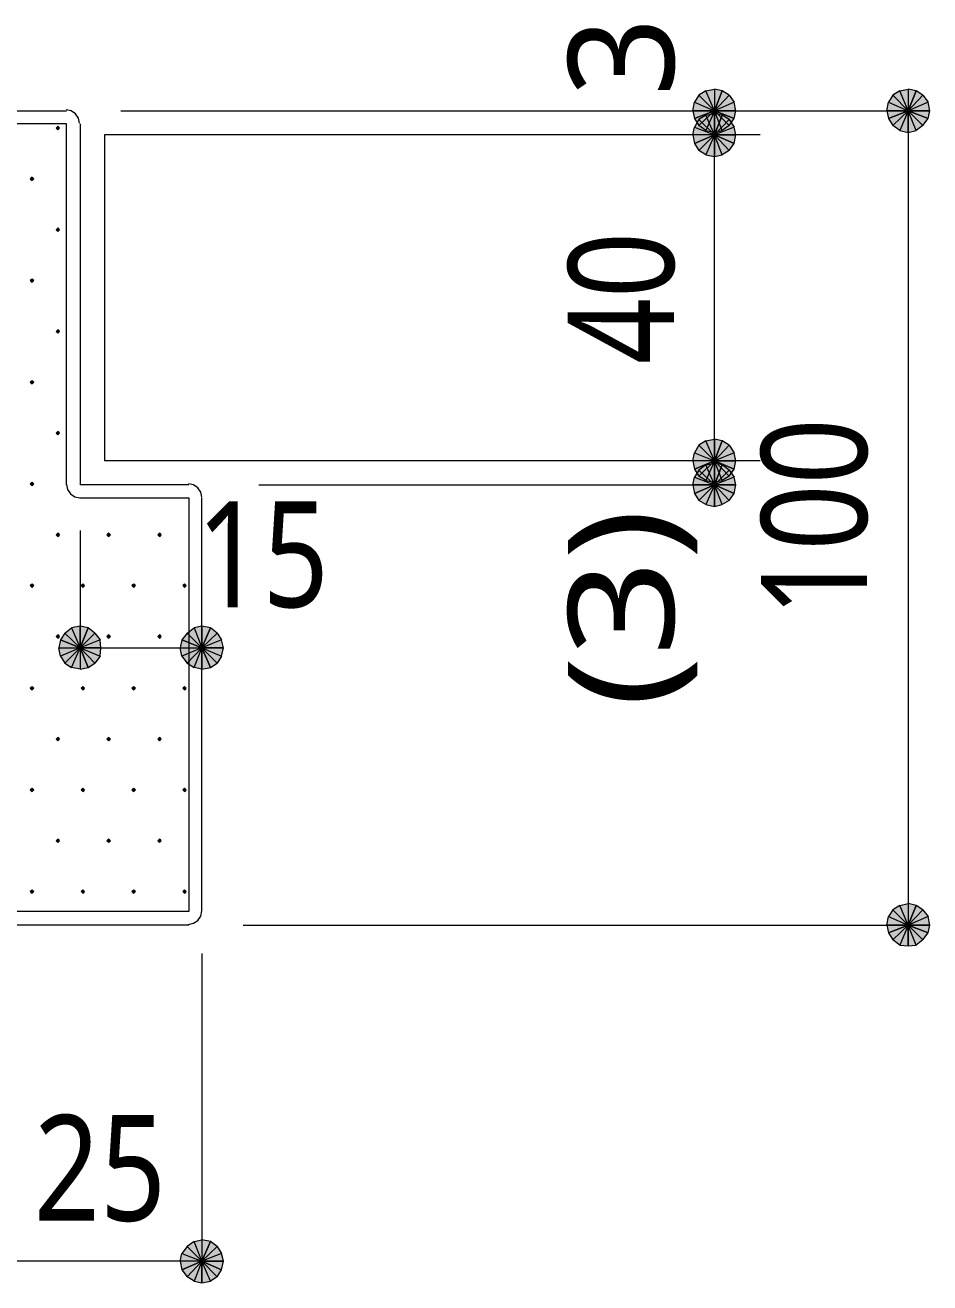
# Model space of a CAD drawing. Header units: millimetres. Extents: x 0 to 420, y 0 to 297.
# Drawn here: x 77.26 to 99.48, y 205.87 to 236.76 of the extents above; entities that cross this region are included whole.
import ezdxf
from ezdxf.enums import TextEntityAlignment as Align

# ---------------------------------------------------------------- set-up
doc = ezdxf.new("R2010")
doc.units = ezdxf.units.MM
doc.styles.add('kst32b', font='NotoSansJP-Variable.ttf')

msp = doc.modelspace()

# ---------------------------------------------------------------- hatches: boundary and pattern name
h = msp.add_hatch(color=7)
h.paths.add_polyline_path([(94.382, 235.14), (94.192, 235.183), (94.192, 234.654), (94.382, 235.14)])
h.paths.add_polyline_path([(94.192, 235.183), (94.192, 234.654), (93.98, 235.14), (94.192, 235.183)])
h.paths.add_polyline_path([(94.192, 234.654), (93.98, 235.14), (93.811, 235.035), (94.192, 234.654)])
h = msp.add_hatch(color=7)
h.paths.add_polyline_path([(94.721, 234.654), (94.679, 234.865), (94.192, 234.654), (94.721, 234.654)])
h.paths.add_polyline_path([(94.679, 234.865), (94.192, 234.654), (94.552, 235.035), (94.679, 234.865)])
h.paths.add_polyline_path([(94.192, 234.654), (94.552, 235.035), (94.382, 235.14), (94.192, 234.654)])
h = msp.add_hatch(color=7)
h.paths.add_polyline_path([(99.145, 235.14), (98.954, 235.183), (98.954, 234.654), (99.145, 235.14)])
h.paths.add_polyline_path([(98.954, 235.183), (98.954, 234.654), (98.743, 235.14), (98.954, 235.183)])
h.paths.add_polyline_path([(98.954, 234.654), (98.743, 235.14), (98.573, 235.035), (98.954, 234.654)])
h = msp.add_hatch(color=7)
h.paths.add_polyline_path([(99.483, 234.654), (99.441, 234.865), (98.954, 234.654), (99.483, 234.654)])
h.paths.add_polyline_path([(99.441, 234.865), (98.954, 234.654), (99.314, 235.035), (99.441, 234.865)])
h.paths.add_polyline_path([(98.954, 234.654), (99.314, 235.035), (99.145, 235.14), (98.954, 234.654)])
h = msp.add_hatch(color=7)
h.paths.add_polyline_path([(93.811, 235.035), (93.705, 234.865), (94.192, 234.654), (93.811, 235.035)])
h.paths.add_polyline_path([(93.705, 234.865), (94.192, 234.654), (93.662, 234.654), (93.705, 234.865)])
h.paths.add_polyline_path([(94.192, 234.654), (93.662, 234.654), (93.705, 234.463), (94.192, 234.654)])
h = msp.add_hatch(color=7)
h.paths.add_polyline_path([(98.573, 235.035), (98.467, 234.865), (98.954, 234.654), (98.573, 235.035)])
h.paths.add_polyline_path([(98.467, 234.865), (98.954, 234.654), (98.425, 234.654), (98.467, 234.865)])
h.paths.add_polyline_path([(98.954, 234.654), (98.425, 234.654), (98.467, 234.463), (98.954, 234.654)])
h = msp.add_hatch(color=7)
h.paths.add_polyline_path([(93.705, 234.463), (93.811, 234.294), (94.192, 234.654), (93.705, 234.463)])
h.paths.add_polyline_path([(93.811, 234.294), (94.192, 234.654), (93.98, 234.167), (93.811, 234.294)])
h.paths.add_polyline_path([(94.192, 234.654), (93.98, 234.167), (94.192, 234.124), (94.192, 234.654)])
h = msp.add_hatch(color=7)
h.paths.add_polyline_path([(94.382, 234.548), (94.192, 234.59), (94.192, 234.061), (94.382, 234.548)])
h.paths.add_polyline_path([(94.192, 234.59), (94.192, 234.061), (93.98, 234.548), (94.192, 234.59)])
h.paths.add_polyline_path([(94.192, 234.061), (93.98, 234.548), (93.811, 234.442), (94.192, 234.061)])
h = msp.add_hatch(color=7)
h.paths.add_polyline_path([(94.192, 234.124), (94.382, 234.167), (94.192, 234.654), (94.192, 234.124)])
h.paths.add_polyline_path([(94.382, 234.167), (94.192, 234.654), (94.552, 234.294), (94.382, 234.167)])
h.paths.add_polyline_path([(94.192, 234.654), (94.552, 234.294), (94.679, 234.463), (94.192, 234.654)])
for points in [[(94.679, 234.463), (94.721, 234.654), (94.192, 234.654), (94.679, 234.463)], [(99.441, 234.463), (99.483, 234.654), (98.954, 234.654), (99.441, 234.463)], [(78.063, 234.273), (78.042, 234.251), (78.02, 234.23), (78.042, 234.209), (78.063, 234.188), (78.084, 234.209), (78.105, 234.23), (78.084, 234.251), (78.063, 234.273)], [(94.679, 233.849), (94.721, 234.061), (94.192, 234.061), (94.679, 233.849)], [(77.428, 233.024), (77.407, 233.003), (77.385, 232.981), (77.407, 232.96), (77.428, 232.939), (77.449, 232.96), (77.47, 232.981), (77.449, 233.003), (77.428, 233.024)], [(78.063, 231.775), (78.042, 231.754), (78.02, 231.733), (78.042, 231.712), (78.063, 231.69), (78.084, 231.712), (78.105, 231.733), (78.084, 231.754), (78.063, 231.775)], [(77.428, 230.526), (77.407, 230.505), (77.385, 230.484), (77.407, 230.463), (77.428, 230.441), (77.449, 230.463), (77.47, 230.484), (77.449, 230.505), (77.428, 230.526)], [(78.063, 229.277), (78.042, 229.256), (78.02, 229.235), (78.042, 229.214), (78.063, 229.193), (78.084, 229.214), (78.105, 229.235), (78.084, 229.256), (78.063, 229.277)], [(77.428, 228.029), (77.407, 228.007), (77.385, 227.986), (77.407, 227.965), (77.428, 227.944), (77.449, 227.965), (77.47, 227.986), (77.449, 228.007), (77.428, 228.029)], [(78.063, 226.78), (78.042, 226.758), (78.02, 226.737), (78.042, 226.716), (78.063, 226.695), (78.084, 226.716), (78.105, 226.737), (78.084, 226.758), (78.063, 226.78)], [(94.679, 225.848), (94.721, 226.06), (94.192, 226.06), (94.679, 225.848)], [(77.428, 225.531), (77.407, 225.51), (77.385, 225.488), (77.407, 225.467), (77.428, 225.446), (77.449, 225.467), (77.47, 225.488), (77.449, 225.51), (77.428, 225.531)], [(94.679, 225.256), (94.721, 225.467), (94.192, 225.467), (94.679, 225.256)], [(78.063, 224.282), (78.042, 224.261), (78.02, 224.24), (78.042, 224.218), (78.063, 224.197), (78.084, 224.218), (78.105, 224.24), (78.084, 224.261), (78.063, 224.282)], [(79.312, 224.282), (79.29, 224.261), (79.269, 224.24), (79.29, 224.218), (79.312, 224.197), (79.333, 224.218), (79.354, 224.24), (79.333, 224.261), (79.312, 224.282)], [(80.56, 224.282), (80.539, 224.261), (80.518, 224.24), (80.539, 224.218), (80.56, 224.197), (80.582, 224.218), (80.603, 224.24), (80.582, 224.261), (80.56, 224.282)], [(77.428, 223.033), (77.407, 223.012), (77.385, 222.991), (77.407, 222.97), (77.428, 222.948), (77.449, 222.97), (77.47, 222.991), (77.449, 223.012), (77.428, 223.033)], [(78.677, 223.033), (78.655, 223.012), (78.634, 222.991), (78.655, 222.97), (78.677, 222.948), (78.698, 222.97), (78.719, 222.991), (78.698, 223.012), (78.677, 223.033)], [(79.925, 223.033), (79.904, 223.012), (79.883, 222.991), (79.904, 222.97), (79.925, 222.948), (79.946, 222.97), (79.968, 222.991), (79.946, 223.012), (79.925, 223.033)], [(81.174, 223.033), (81.153, 223.012), (81.132, 222.991), (81.153, 222.97), (81.174, 222.948), (81.195, 222.97), (81.217, 222.991), (81.195, 223.012), (81.174, 223.033)], [(78.804, 221.954), (78.613, 221.996), (78.613, 221.467), (78.804, 221.954)], [(81.809, 221.954), (81.598, 221.996), (81.598, 221.467), (81.809, 221.954)], [(78.063, 221.784), (78.042, 221.763), (78.02, 221.742), (78.042, 221.721), (78.063, 221.7), (78.084, 221.721), (78.105, 221.742), (78.084, 221.763), (78.063, 221.784)], [(79.312, 221.784), (79.29, 221.763), (79.269, 221.742), (79.29, 221.721), (79.312, 221.7), (79.333, 221.721), (79.354, 221.742), (79.333, 221.763), (79.312, 221.784)], [(80.56, 221.784), (80.539, 221.763), (80.518, 221.742), (80.539, 221.721), (80.56, 221.7), (80.582, 221.721), (80.603, 221.742), (80.582, 221.763), (80.56, 221.784)], [(77.428, 220.514), (77.407, 220.493), (77.385, 220.472), (77.407, 220.451), (77.428, 220.43), (77.449, 220.451), (77.47, 220.472), (77.449, 220.493), (77.428, 220.514)], [(78.677, 220.514), (78.655, 220.493), (78.634, 220.472), (78.655, 220.451), (78.677, 220.43), (78.698, 220.451), (78.719, 220.472), (78.698, 220.493), (78.677, 220.514)], [(79.925, 220.514), (79.904, 220.493), (79.883, 220.472), (79.904, 220.451), (79.925, 220.43), (79.946, 220.451), (79.968, 220.472), (79.946, 220.493), (79.925, 220.514)], [(81.174, 220.514), (81.153, 220.493), (81.132, 220.472), (81.153, 220.451), (81.174, 220.43), (81.195, 220.451), (81.217, 220.472), (81.195, 220.493), (81.174, 220.514)], [(78.063, 219.265), (78.042, 219.244), (78.02, 219.223), (78.042, 219.202), (78.063, 219.181), (78.084, 219.202), (78.105, 219.223), (78.084, 219.244), (78.063, 219.265)], [(79.312, 219.265), (79.29, 219.244), (79.269, 219.223), (79.29, 219.202), (79.312, 219.181), (79.333, 219.202), (79.354, 219.223), (79.333, 219.244), (79.312, 219.265)], [(80.56, 219.265), (80.539, 219.244), (80.518, 219.223), (80.539, 219.202), (80.56, 219.181), (80.582, 219.202), (80.603, 219.223), (80.582, 219.244), (80.56, 219.265)], [(77.428, 218.017), (77.407, 217.996), (77.385, 217.974), (77.407, 217.953), (77.428, 217.932), (77.449, 217.953), (77.47, 217.974), (77.449, 217.996), (77.428, 218.017)], [(78.677, 218.017), (78.655, 217.996), (78.634, 217.974), (78.655, 217.953), (78.677, 217.932), (78.698, 217.953), (78.719, 217.974), (78.698, 217.996), (78.677, 218.017)], [(79.925, 218.017), (79.904, 217.996), (79.883, 217.974), (79.904, 217.953), (79.925, 217.932), (79.946, 217.953), (79.968, 217.974), (79.946, 217.996), (79.925, 218.017)], [(81.174, 218.017), (81.153, 217.996), (81.132, 217.974), (81.153, 217.953), (81.174, 217.932), (81.195, 217.953), (81.217, 217.974), (81.195, 217.996), (81.174, 218.017)], [(78.063, 216.768), (78.042, 216.747), (78.02, 216.725), (78.042, 216.704), (78.063, 216.683), (78.084, 216.704), (78.105, 216.725), (78.084, 216.747), (78.063, 216.768)], [(79.312, 216.768), (79.29, 216.747), (79.269, 216.725), (79.29, 216.704), (79.312, 216.683), (79.333, 216.704), (79.354, 216.725), (79.333, 216.747), (79.312, 216.768)], [(80.56, 216.768), (80.539, 216.747), (80.518, 216.725), (80.539, 216.704), (80.56, 216.683), (80.582, 216.704), (80.603, 216.725), (80.582, 216.747), (80.56, 216.768)], [(77.428, 215.519), (77.407, 215.498), (77.385, 215.477), (77.407, 215.455), (77.428, 215.434), (77.449, 215.455), (77.47, 215.477), (77.449, 215.498), (77.428, 215.519)], [(78.677, 215.519), (78.655, 215.498), (78.634, 215.477), (78.655, 215.455), (78.677, 215.434), (78.698, 215.455), (78.719, 215.477), (78.698, 215.498), (78.677, 215.519)], [(79.925, 215.519), (79.904, 215.498), (79.883, 215.477), (79.904, 215.455), (79.925, 215.434), (79.946, 215.455), (79.968, 215.477), (79.946, 215.498), (79.925, 215.519)], [(81.174, 215.519), (81.153, 215.498), (81.132, 215.477), (81.153, 215.455), (81.174, 215.434), (81.195, 215.455), (81.217, 215.477), (81.195, 215.498), (81.174, 215.519)], [(99.441, 214.461), (99.483, 214.651), (98.954, 214.651), (99.441, 214.461)], [(82.084, 206.184), (82.127, 206.396), (81.598, 206.396), (82.084, 206.184)]]:
    msp.add_hatch(color=7).paths.add_polyline_path(points)
h = msp.add_hatch(color=7)
h.paths.add_polyline_path([(94.721, 234.061), (94.679, 234.251), (94.192, 234.061), (94.721, 234.061)])
h.paths.add_polyline_path([(94.679, 234.251), (94.192, 234.061), (94.552, 234.442), (94.679, 234.251)])
h.paths.add_polyline_path([(94.192, 234.061), (94.552, 234.442), (94.382, 234.548), (94.192, 234.061)])
h = msp.add_hatch(color=7)
h.paths.add_polyline_path([(98.467, 234.463), (98.573, 234.294), (98.954, 234.654), (98.467, 234.463)])
h.paths.add_polyline_path([(98.573, 234.294), (98.954, 234.654), (98.743, 234.167), (98.573, 234.294)])
h.paths.add_polyline_path([(98.954, 234.654), (98.743, 234.167), (98.954, 234.124), (98.954, 234.654)])
h = msp.add_hatch(color=7)
h.paths.add_polyline_path([(98.954, 234.124), (99.145, 234.167), (98.954, 234.654), (98.954, 234.124)])
h.paths.add_polyline_path([(99.145, 234.167), (98.954, 234.654), (99.314, 234.294), (99.145, 234.167)])
h.paths.add_polyline_path([(98.954, 234.654), (99.314, 234.294), (99.441, 234.463), (98.954, 234.654)])
h = msp.add_hatch(color=7)
h.paths.add_polyline_path([(93.811, 234.442), (93.705, 234.251), (94.192, 234.061), (93.811, 234.442)])
h.paths.add_polyline_path([(93.705, 234.251), (94.192, 234.061), (93.662, 234.061), (93.705, 234.251)])
h.paths.add_polyline_path([(94.192, 234.061), (93.662, 234.061), (93.705, 233.849), (94.192, 234.061)])
h = msp.add_hatch(color=7)
h.paths.add_polyline_path([(93.705, 233.849), (93.811, 233.68), (94.192, 234.061), (93.705, 233.849)])
h.paths.add_polyline_path([(93.811, 233.68), (94.192, 234.061), (93.98, 233.574), (93.811, 233.68)])
h.paths.add_polyline_path([(94.192, 234.061), (93.98, 233.574), (94.192, 233.532), (94.192, 234.061)])
h = msp.add_hatch(color=7)
h.paths.add_polyline_path([(94.192, 233.532), (94.382, 233.574), (94.192, 234.061), (94.192, 233.532)])
h.paths.add_polyline_path([(94.382, 233.574), (94.192, 234.061), (94.552, 233.68), (94.382, 233.574)])
h.paths.add_polyline_path([(94.192, 234.061), (94.552, 233.68), (94.679, 233.849), (94.192, 234.061)])
h = msp.add_hatch(color=7)
h.paths.add_polyline_path([(93.811, 226.441), (93.705, 226.25), (94.192, 226.06), (93.811, 226.441)])
h.paths.add_polyline_path([(93.705, 226.25), (94.192, 226.06), (93.662, 226.06), (93.705, 226.25)])
h.paths.add_polyline_path([(94.192, 226.06), (93.662, 226.06), (93.705, 225.848), (94.192, 226.06)])
h = msp.add_hatch(color=7)
h.paths.add_polyline_path([(94.382, 226.547), (94.192, 226.589), (94.192, 226.06), (94.382, 226.547)])
h.paths.add_polyline_path([(94.192, 226.589), (94.192, 226.06), (93.98, 226.547), (94.192, 226.589)])
h.paths.add_polyline_path([(94.192, 226.06), (93.98, 226.547), (93.811, 226.441), (94.192, 226.06)])
h = msp.add_hatch(color=7)
h.paths.add_polyline_path([(94.721, 226.06), (94.679, 226.25), (94.192, 226.06), (94.721, 226.06)])
h.paths.add_polyline_path([(94.679, 226.25), (94.192, 226.06), (94.552, 226.441), (94.679, 226.25)])
h.paths.add_polyline_path([(94.192, 226.06), (94.552, 226.441), (94.382, 226.547), (94.192, 226.06)])
h = msp.add_hatch(color=7)
h.paths.add_polyline_path([(93.811, 225.827), (93.705, 225.658), (94.192, 225.467), (93.811, 225.827)])
h.paths.add_polyline_path([(93.705, 225.658), (94.192, 225.467), (93.662, 225.467), (93.705, 225.658)])
h.paths.add_polyline_path([(94.192, 225.467), (93.662, 225.467), (93.705, 225.256), (94.192, 225.467)])
h = msp.add_hatch(color=7)
h.paths.add_polyline_path([(93.705, 225.848), (93.811, 225.679), (94.192, 226.06), (93.705, 225.848)])
h.paths.add_polyline_path([(93.811, 225.679), (94.192, 226.06), (93.98, 225.573), (93.811, 225.679)])
h.paths.add_polyline_path([(94.192, 226.06), (93.98, 225.573), (94.192, 225.531), (94.192, 226.06)])
h = msp.add_hatch(color=7)
h.paths.add_polyline_path([(94.382, 225.954), (94.192, 225.996), (94.192, 225.467), (94.382, 225.954)])
h.paths.add_polyline_path([(94.192, 225.996), (94.192, 225.467), (93.98, 225.954), (94.192, 225.996)])
h.paths.add_polyline_path([(94.192, 225.467), (93.98, 225.954), (93.811, 225.827), (94.192, 225.467)])
h = msp.add_hatch(color=7)
h.paths.add_polyline_path([(94.192, 225.531), (94.382, 225.573), (94.192, 226.06), (94.192, 225.531)])
h.paths.add_polyline_path([(94.382, 225.573), (94.192, 226.06), (94.552, 225.679), (94.382, 225.573)])
h.paths.add_polyline_path([(94.192, 226.06), (94.552, 225.679), (94.679, 225.848), (94.192, 226.06)])
h = msp.add_hatch(color=7)
h.paths.add_polyline_path([(94.721, 225.467), (94.679, 225.658), (94.192, 225.467), (94.721, 225.467)])
h.paths.add_polyline_path([(94.679, 225.658), (94.192, 225.467), (94.552, 225.827), (94.679, 225.658)])
h.paths.add_polyline_path([(94.192, 225.467), (94.552, 225.827), (94.382, 225.954), (94.192, 225.467)])
h = msp.add_hatch(color=7)
h.paths.add_polyline_path([(93.705, 225.256), (93.811, 225.086), (94.192, 225.467), (93.705, 225.256)])
h.paths.add_polyline_path([(93.811, 225.086), (94.192, 225.467), (93.98, 224.98), (93.811, 225.086)])
h.paths.add_polyline_path([(94.192, 225.467), (93.98, 224.98), (94.192, 224.938), (94.192, 225.467)])
h = msp.add_hatch(color=7)
h.paths.add_polyline_path([(94.192, 224.938), (94.382, 224.98), (94.192, 225.467), (94.192, 224.938)])
h.paths.add_polyline_path([(94.382, 224.98), (94.192, 225.467), (94.552, 225.086), (94.382, 224.98)])
h.paths.add_polyline_path([(94.192, 225.467), (94.552, 225.086), (94.679, 225.256), (94.192, 225.467)])
h = msp.add_hatch(color=7)
h.paths.add_polyline_path([(78.613, 221.996), (78.401, 221.954), (78.613, 221.467), (78.613, 221.996)])
h.paths.add_polyline_path([(78.401, 221.954), (78.613, 221.467), (78.232, 221.827), (78.401, 221.954)])
h.paths.add_polyline_path([(78.613, 221.467), (78.232, 221.827), (78.126, 221.657), (78.613, 221.467)])
h = msp.add_hatch(color=7)
h.paths.add_polyline_path([(79.121, 221.467), (79.1, 221.657), (78.613, 221.467), (79.121, 221.467)])
h.paths.add_polyline_path([(79.1, 221.657), (78.613, 221.467), (78.973, 221.827), (79.1, 221.657)])
h.paths.add_polyline_path([(78.613, 221.467), (78.973, 221.827), (78.804, 221.954), (78.613, 221.467)])
h = msp.add_hatch(color=7)
h.paths.add_polyline_path([(81.598, 221.996), (81.407, 221.954), (81.598, 221.467), (81.598, 221.996)])
h.paths.add_polyline_path([(81.407, 221.954), (81.598, 221.467), (81.238, 221.827), (81.407, 221.954)])
h.paths.add_polyline_path([(81.598, 221.467), (81.238, 221.827), (81.111, 221.657), (81.598, 221.467)])
h = msp.add_hatch(color=7)
h.paths.add_polyline_path([(82.127, 221.467), (82.084, 221.657), (81.598, 221.467), (82.127, 221.467)])
h.paths.add_polyline_path([(82.084, 221.657), (81.598, 221.467), (81.979, 221.827), (82.084, 221.657)])
h.paths.add_polyline_path([(81.598, 221.467), (81.979, 221.827), (81.809, 221.954), (81.598, 221.467)])
h = msp.add_hatch(color=7)
h.paths.add_polyline_path([(78.126, 221.657), (78.084, 221.467), (78.613, 221.467), (78.126, 221.657)])
h.paths.add_polyline_path([(78.084, 221.467), (78.613, 221.467), (78.126, 221.255), (78.084, 221.467)])
h.paths.add_polyline_path([(78.613, 221.467), (78.126, 221.255), (78.232, 221.086), (78.613, 221.467)])
h = msp.add_hatch(color=7)
h.paths.add_polyline_path([(81.111, 221.657), (81.068, 221.467), (81.598, 221.467), (81.111, 221.657)])
h.paths.add_polyline_path([(81.068, 221.467), (81.598, 221.467), (81.111, 221.255), (81.068, 221.467)])
h.paths.add_polyline_path([(81.598, 221.467), (81.111, 221.255), (81.238, 221.086), (81.598, 221.467)])
h = msp.add_hatch(color=7)
h.paths.add_polyline_path([(78.232, 221.086), (78.401, 220.98), (78.613, 221.467), (78.232, 221.086)])
h.paths.add_polyline_path([(78.401, 220.98), (78.613, 221.467), (78.613, 220.938), (78.401, 220.98)])
h.paths.add_polyline_path([(78.613, 221.467), (78.613, 220.938), (78.804, 220.98), (78.613, 221.467)])
h = msp.add_hatch(color=7)
h.paths.add_polyline_path([(78.804, 220.98), (78.973, 221.086), (78.613, 221.467), (78.804, 220.98)])
h.paths.add_polyline_path([(78.973, 221.086), (78.613, 221.467), (79.1, 221.255), (78.973, 221.086)])
h.paths.add_polyline_path([(78.613, 221.467), (79.1, 221.255), (79.121, 221.467), (78.613, 221.467)])
h = msp.add_hatch(color=7)
h.paths.add_polyline_path([(81.238, 221.086), (81.407, 220.98), (81.598, 221.467), (81.238, 221.086)])
h.paths.add_polyline_path([(81.407, 220.98), (81.598, 221.467), (81.598, 220.938), (81.407, 220.98)])
h.paths.add_polyline_path([(81.598, 221.467), (81.598, 220.938), (81.809, 220.98), (81.598, 221.467)])
h = msp.add_hatch(color=7)
h.paths.add_polyline_path([(81.809, 220.98), (81.979, 221.086), (81.598, 221.467), (81.809, 220.98)])
h.paths.add_polyline_path([(81.979, 221.086), (81.598, 221.467), (82.084, 221.255), (81.979, 221.086)])
h.paths.add_polyline_path([(81.598, 221.467), (82.084, 221.255), (82.127, 221.467), (81.598, 221.467)])
h = msp.add_hatch(color=7)
h.paths.add_polyline_path([(98.573, 215.032), (98.467, 214.863), (98.954, 214.651), (98.573, 215.032)])
h.paths.add_polyline_path([(98.467, 214.863), (98.954, 214.651), (98.425, 214.651), (98.467, 214.863)])
h.paths.add_polyline_path([(98.954, 214.651), (98.425, 214.651), (98.467, 214.461), (98.954, 214.651)])
h = msp.add_hatch(color=7)
h.paths.add_polyline_path([(99.145, 215.138), (98.954, 215.18), (98.954, 214.651), (99.145, 215.138)])
h.paths.add_polyline_path([(98.954, 215.18), (98.954, 214.651), (98.743, 215.138), (98.954, 215.18)])
h.paths.add_polyline_path([(98.954, 214.651), (98.743, 215.138), (98.573, 215.032), (98.954, 214.651)])
h = msp.add_hatch(color=7)
h.paths.add_polyline_path([(99.483, 214.651), (99.441, 214.863), (98.954, 214.651), (99.483, 214.651)])
h.paths.add_polyline_path([(99.441, 214.863), (98.954, 214.651), (99.314, 215.032), (99.441, 214.863)])
h.paths.add_polyline_path([(98.954, 214.651), (99.314, 215.032), (99.145, 215.138), (98.954, 214.651)])
h = msp.add_hatch(color=7)
h.paths.add_polyline_path([(98.467, 214.461), (98.573, 214.291), (98.954, 214.651), (98.467, 214.461)])
h.paths.add_polyline_path([(98.573, 214.291), (98.954, 214.651), (98.743, 214.164), (98.573, 214.291)])
h.paths.add_polyline_path([(98.954, 214.651), (98.743, 214.164), (98.954, 214.143), (98.954, 214.651)])
h = msp.add_hatch(color=7)
h.paths.add_polyline_path([(98.954, 214.143), (99.145, 214.164), (98.954, 214.651), (98.954, 214.143)])
h.paths.add_polyline_path([(99.145, 214.164), (98.954, 214.651), (99.314, 214.291), (99.145, 214.164)])
h.paths.add_polyline_path([(98.954, 214.651), (99.314, 214.291), (99.441, 214.461), (98.954, 214.651)])
h = msp.add_hatch(color=7)
h.paths.add_polyline_path([(81.238, 206.756), (81.111, 206.587), (81.598, 206.396), (81.238, 206.756)])
h.paths.add_polyline_path([(81.111, 206.587), (81.598, 206.396), (81.068, 206.396), (81.111, 206.587)])
h.paths.add_polyline_path([(81.598, 206.396), (81.068, 206.396), (81.111, 206.184), (81.598, 206.396)])
h = msp.add_hatch(color=7)
h.paths.add_polyline_path([(81.809, 206.883), (81.598, 206.925), (81.598, 206.396), (81.809, 206.883)])
h.paths.add_polyline_path([(81.598, 206.925), (81.598, 206.396), (81.407, 206.883), (81.598, 206.925)])
h.paths.add_polyline_path([(81.598, 206.396), (81.407, 206.883), (81.238, 206.756), (81.598, 206.396)])
h = msp.add_hatch(color=7)
h.paths.add_polyline_path([(82.127, 206.396), (82.084, 206.587), (81.598, 206.396), (82.127, 206.396)])
h.paths.add_polyline_path([(82.084, 206.587), (81.598, 206.396), (81.979, 206.756), (82.084, 206.587)])
h.paths.add_polyline_path([(81.598, 206.396), (81.979, 206.756), (81.809, 206.883), (81.598, 206.396)])
h = msp.add_hatch(color=7)
h.paths.add_polyline_path([(81.111, 206.184), (81.238, 206.015), (81.598, 206.396), (81.111, 206.184)])
h.paths.add_polyline_path([(81.238, 206.015), (81.598, 206.396), (81.407, 205.909), (81.238, 206.015)])
h.paths.add_polyline_path([(81.598, 206.396), (81.407, 205.909), (81.598, 205.867), (81.598, 206.396)])
h = msp.add_hatch(color=7)
h.paths.add_polyline_path([(81.598, 205.867), (81.809, 205.909), (81.598, 206.396), (81.598, 205.867)])
h.paths.add_polyline_path([(81.809, 205.909), (81.598, 206.396), (81.979, 206.015), (81.809, 205.909)])
h.paths.add_polyline_path([(81.598, 206.396), (81.979, 206.015), (82.084, 206.184), (81.598, 206.396)])

# ---------------------------------------------------------------- linework, layer by layer
at = {"lineweight": 0}
for points in [[(94.192, 234.654), (93.98, 235.14), (93.811, 235.035)], [(94.192, 235.183), (94.192, 234.654), (93.98, 235.14)], [(94.382, 235.14), (94.192, 235.183), (94.192, 234.654)], [(94.192, 234.654), (94.552, 235.035), (94.382, 235.14)], [(98.954, 234.654), (98.743, 235.14), (98.573, 235.035)], [(98.954, 235.183), (98.954, 234.654), (98.743, 235.14)], [(99.145, 235.14), (98.954, 235.183), (98.954, 234.654)], [(98.954, 234.654), (99.314, 235.035), (99.145, 235.14)], [(93.705, 234.865), (94.192, 234.654), (93.662, 234.654)], [(93.811, 235.035), (93.705, 234.865), (94.192, 234.654)], [(94.679, 234.865), (94.192, 234.654), (94.552, 235.035)], [(94.721, 234.654), (94.679, 234.865), (94.192, 234.654)], [(98.467, 234.865), (98.954, 234.654), (98.425, 234.654)], [(98.573, 235.035), (98.467, 234.865), (98.954, 234.654)], [(99.441, 234.865), (98.954, 234.654), (99.314, 235.035)], [(99.483, 234.654), (99.441, 234.865), (98.954, 234.654)], [(94.192, 234.654), (93.662, 234.654), (93.705, 234.463)], [(93.705, 234.463), (93.811, 234.294), (94.192, 234.654)], [(93.811, 234.294), (94.192, 234.654), (93.98, 234.167)], [(94.192, 234.061), (93.98, 234.548), (93.811, 234.442)], [(94.192, 234.654), (93.98, 234.167), (94.192, 234.124)], [(94.192, 234.59), (94.192, 234.061), (93.98, 234.548)], [(94.192, 234.124), (94.382, 234.167), (94.192, 234.654)], [(94.382, 234.167), (94.192, 234.654), (94.552, 234.294)], [(94.192, 234.654), (94.552, 234.294), (94.679, 234.463)], [(94.679, 234.463), (94.721, 234.654), (94.192, 234.654)], [(94.382, 234.548), (94.192, 234.59), (94.192, 234.061)], [(94.192, 234.061), (94.552, 234.442), (94.382, 234.548)], [(98.954, 234.654), (98.425, 234.654), (98.467, 234.463)], [(98.467, 234.463), (98.573, 234.294), (98.954, 234.654)], [(98.573, 234.294), (98.954, 234.654), (98.743, 234.167)], [(98.954, 234.654), (98.743, 234.167), (98.954, 234.124)], [(98.954, 234.124), (99.145, 234.167), (98.954, 234.654)], [(99.145, 234.167), (98.954, 234.654), (99.314, 234.294)], [(98.954, 234.654), (99.314, 234.294), (99.441, 234.463)], [(99.441, 234.463), (99.483, 234.654), (98.954, 234.654)], [(78.063, 234.273), (78.042, 234.251), (78.02, 234.23), (78.042, 234.209), (78.063, 234.188), (78.084, 234.209), (78.105, 234.23), (78.084, 234.251)], [(93.705, 234.251), (94.192, 234.061), (93.662, 234.061)], [(93.811, 234.442), (93.705, 234.251), (94.192, 234.061)], [(94.679, 234.251), (94.192, 234.061), (94.552, 234.442)], [(94.721, 234.061), (94.679, 234.251), (94.192, 234.061)], [(94.192, 234.061), (93.662, 234.061), (93.705, 233.849)], [(93.705, 233.849), (93.811, 233.68), (94.192, 234.061)], [(93.811, 233.68), (94.192, 234.061), (93.98, 233.574)], [(94.192, 234.061), (93.98, 233.574), (94.192, 233.532)], [(94.192, 233.532), (94.382, 233.574), (94.192, 234.061)], [(94.382, 233.574), (94.192, 234.061), (94.552, 233.68)], [(94.192, 234.061), (94.552, 233.68), (94.679, 233.849)], [(94.679, 233.849), (94.721, 234.061), (94.192, 234.061)], [(77.428, 233.024), (77.407, 233.003), (77.385, 232.981), (77.407, 232.96), (77.428, 232.939), (77.449, 232.96), (77.47, 232.981), (77.449, 233.003)], [(78.063, 231.775), (78.042, 231.754), (78.02, 231.733), (78.042, 231.712), (78.063, 231.69), (78.084, 231.712), (78.105, 231.733), (78.084, 231.754)], [(77.428, 230.526), (77.407, 230.505), (77.385, 230.484), (77.407, 230.463), (77.428, 230.441), (77.449, 230.463), (77.47, 230.484), (77.449, 230.505)], [(78.063, 229.277), (78.042, 229.256), (78.02, 229.235), (78.042, 229.214), (78.063, 229.193), (78.084, 229.214), (78.105, 229.235), (78.084, 229.256)], [(77.428, 228.029), (77.407, 228.007), (77.385, 227.986), (77.407, 227.965), (77.428, 227.944), (77.449, 227.965), (77.47, 227.986), (77.449, 228.007)], [(78.063, 226.78), (78.042, 226.758), (78.02, 226.737), (78.042, 226.716), (78.063, 226.695), (78.084, 226.716), (78.105, 226.737), (78.084, 226.758)], [(93.811, 226.441), (93.705, 226.25), (94.192, 226.06)], [(94.192, 226.06), (93.98, 226.547), (93.811, 226.441)], [(94.192, 226.589), (94.192, 226.06), (93.98, 226.547)], [(94.382, 226.547), (94.192, 226.589), (94.192, 226.06)], [(94.192, 226.06), (94.552, 226.441), (94.382, 226.547)], [(94.679, 226.25), (94.192, 226.06), (94.552, 226.441)], [(93.705, 226.25), (94.192, 226.06), (93.662, 226.06)], [(94.721, 226.06), (94.679, 226.25), (94.192, 226.06)], [(94.192, 226.06), (93.662, 226.06), (93.705, 225.848)], [(93.705, 225.848), (93.811, 225.679), (94.192, 226.06)], [(93.811, 225.827), (93.705, 225.658), (94.192, 225.467)], [(93.811, 225.679), (94.192, 226.06), (93.98, 225.573)], [(94.192, 225.467), (93.98, 225.954), (93.811, 225.827)], [(94.192, 226.06), (93.98, 225.573), (94.192, 225.531)], [(94.192, 225.996), (94.192, 225.467), (93.98, 225.954)], [(94.192, 225.531), (94.382, 225.573), (94.192, 226.06)], [(94.382, 225.573), (94.192, 226.06), (94.552, 225.679)], [(94.192, 226.06), (94.552, 225.679), (94.679, 225.848)], [(94.679, 225.848), (94.721, 226.06), (94.192, 226.06)], [(94.382, 225.954), (94.192, 225.996), (94.192, 225.467)], [(94.192, 225.467), (94.552, 225.827), (94.382, 225.954)], [(94.679, 225.658), (94.192, 225.467), (94.552, 225.827)], [(77.428, 225.531), (77.407, 225.51), (77.385, 225.488), (77.407, 225.467), (77.428, 225.446), (77.449, 225.467), (77.47, 225.488), (77.449, 225.51)], [(93.705, 225.658), (94.192, 225.467), (93.662, 225.467)], [(94.721, 225.467), (94.679, 225.658), (94.192, 225.467)], [(94.192, 225.467), (93.662, 225.467), (93.705, 225.256)], [(93.705, 225.256), (93.811, 225.086), (94.192, 225.467)], [(93.811, 225.086), (94.192, 225.467), (93.98, 224.98)], [(94.192, 225.467), (93.98, 224.98), (94.192, 224.938)], [(94.192, 224.938), (94.382, 224.98), (94.192, 225.467)], [(94.382, 224.98), (94.192, 225.467), (94.552, 225.086)], [(94.192, 225.467), (94.552, 225.086), (94.679, 225.256)], [(94.679, 225.256), (94.721, 225.467), (94.192, 225.467)], [(78.063, 224.282), (78.042, 224.261), (78.02, 224.24), (78.042, 224.218), (78.063, 224.197), (78.084, 224.218), (78.105, 224.24), (78.084, 224.261)], [(79.312, 224.282), (79.29, 224.261), (79.269, 224.24), (79.29, 224.218), (79.312, 224.197), (79.333, 224.218), (79.354, 224.24), (79.333, 224.261)], [(80.56, 224.282), (80.539, 224.261), (80.518, 224.24), (80.539, 224.218), (80.56, 224.197), (80.582, 224.218), (80.603, 224.24), (80.582, 224.261)], [(77.428, 223.033), (77.407, 223.012), (77.385, 222.991), (77.407, 222.97), (77.428, 222.948), (77.449, 222.97), (77.47, 222.991), (77.449, 223.012)], [(78.677, 223.033), (78.655, 223.012), (78.634, 222.991), (78.655, 222.97), (78.677, 222.948), (78.698, 222.97), (78.719, 222.991), (78.698, 223.012)], [(79.925, 223.033), (79.904, 223.012), (79.883, 222.991), (79.904, 222.97), (79.925, 222.948), (79.946, 222.97), (79.968, 222.991), (79.946, 223.012)], [(81.174, 223.033), (81.153, 223.012), (81.132, 222.991), (81.153, 222.97), (81.174, 222.948), (81.195, 222.97), (81.217, 222.991), (81.195, 223.012)], [(78.613, 221.467), (78.232, 221.827), (78.126, 221.657)], [(78.401, 221.954), (78.613, 221.467), (78.232, 221.827)], [(78.613, 221.996), (78.401, 221.954), (78.613, 221.467)], [(78.804, 221.954), (78.613, 221.996), (78.613, 221.467)], [(78.613, 221.467), (78.973, 221.827), (78.804, 221.954)], [(79.1, 221.657), (78.613, 221.467), (78.973, 221.827)], [(81.598, 221.467), (81.238, 221.827), (81.111, 221.657)], [(81.407, 221.954), (81.598, 221.467), (81.238, 221.827)], [(81.598, 221.996), (81.407, 221.954), (81.598, 221.467)], [(81.809, 221.954), (81.598, 221.996), (81.598, 221.467)], [(81.598, 221.467), (81.979, 221.827), (81.809, 221.954)], [(82.084, 221.657), (81.598, 221.467), (81.979, 221.827)], [(78.063, 221.784), (78.042, 221.763), (78.02, 221.742), (78.042, 221.721), (78.063, 221.7), (78.084, 221.721), (78.105, 221.742), (78.084, 221.763)], [(78.126, 221.657), (78.084, 221.467), (78.613, 221.467)], [(79.121, 221.467), (79.1, 221.657), (78.613, 221.467)], [(79.312, 221.784), (79.29, 221.763), (79.269, 221.742), (79.29, 221.721), (79.312, 221.7), (79.333, 221.721), (79.354, 221.742), (79.333, 221.763)], [(80.56, 221.784), (80.539, 221.763), (80.518, 221.742), (80.539, 221.721), (80.56, 221.7), (80.582, 221.721), (80.603, 221.742), (80.582, 221.763)], [(81.111, 221.657), (81.068, 221.467), (81.598, 221.467)], [(82.127, 221.467), (82.084, 221.657), (81.598, 221.467)], [(78.084, 221.467), (78.613, 221.467), (78.126, 221.255)], [(78.613, 221.467), (78.126, 221.255), (78.232, 221.086)], [(78.232, 221.086), (78.401, 220.98), (78.613, 221.467)], [(78.401, 220.98), (78.613, 221.467), (78.613, 220.938)], [(78.613, 221.467), (78.613, 220.938), (78.804, 220.98)], [(78.804, 220.98), (78.973, 221.086), (78.613, 221.467)], [(78.973, 221.086), (78.613, 221.467), (79.1, 221.255)], [(78.613, 221.467), (79.1, 221.255), (79.121, 221.467)], [(81.068, 221.467), (81.598, 221.467), (81.111, 221.255)], [(81.598, 221.467), (81.111, 221.255), (81.238, 221.086)], [(81.238, 221.086), (81.407, 220.98), (81.598, 221.467)], [(81.407, 220.98), (81.598, 221.467), (81.598, 220.938)], [(81.598, 221.467), (81.598, 220.938), (81.809, 220.98)], [(81.809, 220.98), (81.979, 221.086), (81.598, 221.467)], [(81.979, 221.086), (81.598, 221.467), (82.084, 221.255)], [(81.598, 221.467), (82.084, 221.255), (82.127, 221.467)], [(77.428, 220.514), (77.407, 220.493), (77.385, 220.472), (77.407, 220.451), (77.428, 220.43), (77.449, 220.451), (77.47, 220.472), (77.449, 220.493)], [(78.677, 220.514), (78.655, 220.493), (78.634, 220.472), (78.655, 220.451), (78.677, 220.43), (78.698, 220.451), (78.719, 220.472), (78.698, 220.493)], [(79.925, 220.514), (79.904, 220.493), (79.883, 220.472), (79.904, 220.451), (79.925, 220.43), (79.946, 220.451), (79.968, 220.472), (79.946, 220.493)], [(81.174, 220.514), (81.153, 220.493), (81.132, 220.472), (81.153, 220.451), (81.174, 220.43), (81.195, 220.451), (81.217, 220.472), (81.195, 220.493)], [(78.063, 219.265), (78.042, 219.244), (78.02, 219.223), (78.042, 219.202), (78.063, 219.181), (78.084, 219.202), (78.105, 219.223), (78.084, 219.244)], [(79.312, 219.265), (79.29, 219.244), (79.269, 219.223), (79.29, 219.202), (79.312, 219.181), (79.333, 219.202), (79.354, 219.223), (79.333, 219.244)], [(80.56, 219.265), (80.539, 219.244), (80.518, 219.223), (80.539, 219.202), (80.56, 219.181), (80.582, 219.202), (80.603, 219.223), (80.582, 219.244)], [(77.428, 218.017), (77.407, 217.996), (77.385, 217.974), (77.407, 217.953), (77.428, 217.932), (77.449, 217.953), (77.47, 217.974), (77.449, 217.996)], [(78.677, 218.017), (78.655, 217.996), (78.634, 217.974), (78.655, 217.953), (78.677, 217.932), (78.698, 217.953), (78.719, 217.974), (78.698, 217.996)], [(79.925, 218.017), (79.904, 217.996), (79.883, 217.974), (79.904, 217.953), (79.925, 217.932), (79.946, 217.953), (79.968, 217.974), (79.946, 217.996)], [(81.174, 218.017), (81.153, 217.996), (81.132, 217.974), (81.153, 217.953), (81.174, 217.932), (81.195, 217.953), (81.217, 217.974), (81.195, 217.996)], [(78.063, 216.768), (78.042, 216.747), (78.02, 216.725), (78.042, 216.704), (78.063, 216.683), (78.084, 216.704), (78.105, 216.725), (78.084, 216.747)], [(79.312, 216.768), (79.29, 216.747), (79.269, 216.725), (79.29, 216.704), (79.312, 216.683), (79.333, 216.704), (79.354, 216.725), (79.333, 216.747)], [(80.56, 216.768), (80.539, 216.747), (80.518, 216.725), (80.539, 216.704), (80.56, 216.683), (80.582, 216.704), (80.603, 216.725), (80.582, 216.747)], [(77.428, 215.519), (77.407, 215.498), (77.385, 215.477), (77.407, 215.455), (77.428, 215.434), (77.449, 215.455), (77.47, 215.477), (77.449, 215.498)], [(78.677, 215.519), (78.655, 215.498), (78.634, 215.477), (78.655, 215.455), (78.677, 215.434), (78.698, 215.455), (78.719, 215.477), (78.698, 215.498)], [(79.925, 215.519), (79.904, 215.498), (79.883, 215.477), (79.904, 215.455), (79.925, 215.434), (79.946, 215.455), (79.968, 215.477), (79.946, 215.498)], [(81.174, 215.519), (81.153, 215.498), (81.132, 215.477), (81.153, 215.455), (81.174, 215.434), (81.195, 215.455), (81.217, 215.477), (81.195, 215.498)], [(98.573, 215.032), (98.467, 214.863), (98.954, 214.651)], [(98.954, 214.651), (98.743, 215.138), (98.573, 215.032)], [(98.954, 215.18), (98.954, 214.651), (98.743, 215.138)], [(99.145, 215.138), (98.954, 215.18), (98.954, 214.651)], [(98.954, 214.651), (99.314, 215.032), (99.145, 215.138)], [(99.441, 214.863), (98.954, 214.651), (99.314, 215.032)], [(98.467, 214.863), (98.954, 214.651), (98.425, 214.651)], [(99.483, 214.651), (99.441, 214.863), (98.954, 214.651)], [(98.954, 214.651), (98.425, 214.651), (98.467, 214.461)], [(98.467, 214.461), (98.573, 214.291), (98.954, 214.651)], [(98.573, 214.291), (98.954, 214.651), (98.743, 214.164)], [(98.954, 214.651), (98.743, 214.164), (98.954, 214.143)], [(98.954, 214.143), (99.145, 214.164), (98.954, 214.651)], [(99.145, 214.164), (98.954, 214.651), (99.314, 214.291)], [(98.954, 214.651), (99.314, 214.291), (99.441, 214.461)], [(99.441, 214.461), (99.483, 214.651), (98.954, 214.651)], [(81.238, 206.756), (81.111, 206.587), (81.598, 206.396)], [(81.598, 206.396), (81.407, 206.883), (81.238, 206.756)], [(81.598, 206.925), (81.598, 206.396), (81.407, 206.883)], [(81.809, 206.883), (81.598, 206.925), (81.598, 206.396)], [(81.598, 206.396), (81.979, 206.756), (81.809, 206.883)], [(82.084, 206.587), (81.598, 206.396), (81.979, 206.756)], [(81.111, 206.587), (81.598, 206.396), (81.068, 206.396)], [(81.598, 206.396), (81.068, 206.396), (81.111, 206.184)], [(81.111, 206.184), (81.238, 206.015), (81.598, 206.396)], [(81.238, 206.015), (81.598, 206.396), (81.407, 205.909)], [(81.598, 206.396), (81.407, 205.909), (81.598, 205.867)], [(82.127, 206.396), (82.084, 206.587), (81.598, 206.396)], [(81.598, 205.867), (81.809, 205.909), (81.598, 206.396)], [(81.809, 205.909), (81.598, 206.396), (81.979, 206.015)], [(81.598, 206.396), (81.979, 206.015), (82.084, 206.184)], [(82.084, 206.184), (82.127, 206.396), (81.598, 206.396)]]:
    msp.add_lwpolyline(points, close=True, dxfattribs=at)
at = {"lineweight": 13}
for points in [[(73.914, 234.654), (78.274, 234.654)], [(78.592, 234.347), (78.566, 234.474), (78.496, 234.579), (78.391, 234.649), (78.264, 234.675)], [(79.608, 234.654), (98.954, 234.654)], [(94.192, 225.467), (94.192, 226.06), (94.192, 234.061), (94.192, 234.654)], [(98.954, 234.654), (98.954, 214.651)], [(78.274, 234.336), (73.914, 234.336)], [(78.274, 225.467), (78.274, 234.336)], [(78.613, 234.336), (78.613, 225.467)], [(95.313, 234.061), (79.206, 234.061)], [(79.206, 234.061), (79.206, 226.06)], [(95.313, 226.06), (79.206, 226.06)], [(78.274, 225.478), (78.3, 225.35), (78.37, 225.246), (78.475, 225.176), (78.602, 225.15)], [(81.28, 225.467), (78.613, 225.467)], [(81.597, 225.16), (81.572, 225.288), (81.501, 225.392), (81.397, 225.463), (81.269, 225.488)], [(82.995, 225.467), (94.192, 225.467)], [(78.613, 225.15), (81.28, 225.15)], [(81.28, 225.15), (81.28, 214.99)], [(81.598, 214.99), (81.598, 225.15)], [(78.613, 224.346), (78.613, 221.467), (81.598, 221.467)], [(81.269, 214.672), (81.397, 214.698), (81.501, 214.768), (81.572, 214.873), (81.597, 215)], [(81.28, 214.99), (76.92, 214.99)], [(81.28, 214.651), (76.92, 214.651)], [(82.613, 214.651), (98.954, 214.651)], [(81.598, 213.953), (81.598, 206.396)], [(81.598, 206.396), (76.602, 206.396), (69.596, 206.396)]]:
    msp.add_lwpolyline(points, dxfattribs=at)

# ---------------------------------------------------------------- texts
at = {"style": 'kst32b'}
msp.add_text('3', height=2.599, rotation=90, dxfattribs=at).set_placement((93.197, 235.013))
for s, p, p2 in [('40', (93.197, 228.431), (93.197, 231.679)), ('100', (97.938, 222.229), (97.938, 227.102)), ('15', (81.471, 222.462), (84.719, 222.462)), ('(3)', (93.197, 220.006), (93.197, 224.879)), ('25', (77.47, 207.391), (80.719, 207.391))]:
    msp.add_text(s, height=2.5989, dxfattribs=at).set_placement(p, p2, align=Align.FIT)

doc.saveas('drawing.dxf')
